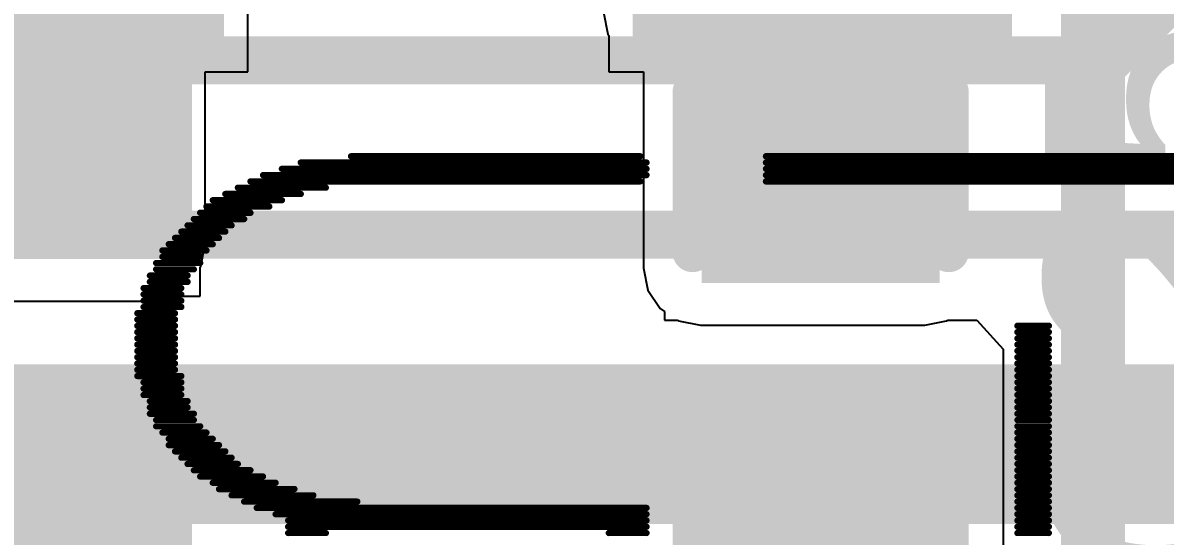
# Model space of a CAD drawing. Header units: inches. Extents: x -8 to 384, y -12 to 64.
# Drawn here: x 10.423 to 14.047, y -2.019 to -0.389 of the extents above; entities that cross this region are included whole.
import ezdxf

# ---------------------------------------------------------------- set-up
doc = ezdxf.new("R2010")
doc.units = ezdxf.units.IN
for name, color, linetype in [('Board_outline', 216, 'Continuous'), ('Bottom Layer', 5, 'Continuous'), ('Bottom Overlay', 54, 'Continuous'), ('Top Layer', 1, 'Continuous'), ('Top Overlay', 2, 'Continuous'), ('Top Paste', 8, 'Continuous'), ('Top Solder', 216, 'Continuous')]:
    doc.layers.add(name, color=color, linetype=linetype)
doc.styles.add('Arial', font='', dxfattribs={"height": 0.2})
doc.styles.get('Arial').set_extended_font_data('Arial')

# ---------------------------------------------------------------- blocks, each defined once
blk = doc.blocks.new('X321532768KGD2SI_42')
at = {"layer": 'Top Solder'}
for points in [[(-1.8516, 1.0016), (-0.6484, 1.0016), (-0.6484, -1.0016), (-1.8516, -1.0016)], [(0.6484, 1.0016), (1.8516, 1.0016), (1.8516, -1.0016), (0.6484, -1.0016)]]:
    blk.add_hatch(color=216, dxfattribs=at).paths.add_polyline_path(points)
blk = doc.blocks.new('C___0402_86')
at = {"layer": 'Top Layer'}
for points in [[(-0.6985, -0.3175), (-0.6985, 0.3175), (-0.2413, 0.3175), (-0.2413, -0.3175)], [(0.2413, -0.3175), (0.2413, 0.3175), (0.6985, 0.3175), (0.6985, -0.3175)]]:
    blk.add_hatch(color=1, dxfattribs=at).paths.add_polyline_path(points)
at = {"layer": 'Top Paste'}
for points in [[(-0.6985, -0.3175), (-0.6985, 0.3175), (-0.2413, 0.3175), (-0.2413, -0.3175)], [(0.2413, -0.3175), (0.2413, 0.3175), (0.6985, 0.3175), (0.6985, -0.3175)]]:
    blk.add_hatch(color=8, dxfattribs=at).paths.add_polyline_path(points)
at = {"layer": 'Top Solder'}
for points in [[(-0.7585, -0.3775), (-0.7585, 0.3775), (-0.1813, 0.3775), (-0.1813, -0.3775)], [(0.1813, -0.3775), (0.1813, 0.3775), (0.7585, 0.3775), (0.7585, -0.3775)]]:
    blk.add_hatch(color=216, dxfattribs=at).paths.add_polyline_path(points)
at = {"layer": 'Top Overlay', "const_width": 0.127}
for points in [[(-0.7874, 0.4064), (-0.7874, -0.4064)], [(-0.7874, 0.4064), (-0.2794, 0.4064)], [(0.2794, 0.4064), (0.7874, 0.4064)], [(0.7874, 0.4064), (0.7874, -0.4064)], [(-0.7874, -0.4064), (-0.2794, -0.4064)], [(0.2794, -0.4064), (0.7874, -0.4064)]]:
    blk.add_lwpolyline(points, dxfattribs=at)
at = {"layer": 'Top Overlay', "const_width": 0.0635}
for points in [[(-0.8191, 0.4064, 1), (-0.7556, 0.4064, 1)], [(-0.8191, 0.4064, 1), (-0.7556, 0.4064, 1)], [(-0.3111, 0.4064, 1), (-0.2477, 0.4064, 1)], [(0.2477, 0.4064, 1), (0.3111, 0.4064, 1)], [(0.7556, 0.4064, 1), (0.8191, 0.4064, 1)], [(0.7556, 0.4064, 1), (0.8191, 0.4064, 1)], [(-0.8191, -0.4064, 1), (-0.7556, -0.4064, 1)], [(-0.8191, -0.4064, 1), (-0.7556, -0.4064, 1)], [(-0.3111, -0.4064, 1), (-0.2477, -0.4064, 1)], [(0.2477, -0.4064, 1), (0.3111, -0.4064, 1)], [(0.7556, -0.4064, 1), (0.8191, -0.4064, 1)], [(0.7556, -0.4064, 1), (0.8191, -0.4064, 1)]]:
    blk.add_lwpolyline(points, format="xyb", close=True, dxfattribs=at)
blk = doc.blocks.new('C___0402_87')
at = {"layer": 'Top Layer'}
for points in [[(-0.6985, -0.3175), (-0.6985, 0.3175), (-0.2413, 0.3175), (-0.2413, -0.3175)], [(0.2413, -0.3175), (0.2413, 0.3175), (0.6985, 0.3175), (0.6985, -0.3175)]]:
    blk.add_hatch(color=1, dxfattribs=at).paths.add_polyline_path(points)
at = {"layer": 'Top Paste'}
for points in [[(-0.6985, -0.3175), (-0.6985, 0.3175), (-0.2413, 0.3175), (-0.2413, -0.3175)], [(0.2413, -0.3175), (0.2413, 0.3175), (0.6985, 0.3175), (0.6985, -0.3175)]]:
    blk.add_hatch(color=8, dxfattribs=at).paths.add_polyline_path(points)
at = {"layer": 'Top Solder'}
for points in [[(-0.7585, -0.3775), (-0.7585, 0.3775), (-0.1813, 0.3775), (-0.1813, -0.3775)], [(0.1813, -0.3775), (0.1813, 0.3775), (0.7585, 0.3775), (0.7585, -0.3775)]]:
    blk.add_hatch(color=216, dxfattribs=at).paths.add_polyline_path(points)
at = {"layer": 'Top Overlay', "const_width": 0.127}
for points in [[(-0.7874, 0.4064), (-0.2794, 0.4064)], [(-0.7874, 0.4064), (-0.7874, -0.4064)], [(0.2794, 0.4064), (0.7874, 0.4064)], [(0.7874, 0.4064), (0.7874, -0.4064)], [(-0.7874, -0.4064), (-0.2794, -0.4064)], [(0.2794, -0.4064), (0.7874, -0.4064)]]:
    blk.add_lwpolyline(points, dxfattribs=at)
at = {"layer": 'Top Overlay', "const_width": 0.0635}
for points in [[(-0.8191, 0.4064, 1), (-0.7556, 0.4064, 1)], [(-0.8191, 0.4064, 1), (-0.7556, 0.4064, 1)], [(-0.3111, 0.4064, 1), (-0.2477, 0.4064, 1)], [(0.2477, 0.4064, 1), (0.3111, 0.4064, 1)], [(0.7556, 0.4064, 1), (0.8191, 0.4064, 1)], [(0.7556, 0.4064, 1), (0.8191, 0.4064, 1)], [(-0.8191, -0.4064, 1), (-0.7556, -0.4064, 1)], [(-0.8191, -0.4064, 1), (-0.7556, -0.4064, 1)], [(-0.3111, -0.4064, 1), (-0.2477, -0.4064, 1)], [(0.2477, -0.4064, 1), (0.3111, -0.4064, 1)], [(0.7556, -0.4064, 1), (0.8191, -0.4064, 1)], [(0.7556, -0.4064, 1), (0.8191, -0.4064, 1)]]:
    blk.add_lwpolyline(points, format="xyb", close=True, dxfattribs=at)

msp = doc.modelspace()

# ---------------------------------------------------------------- hatches: boundary and pattern name
at = {"layer": 'Top Layer'}
for points in [[(10.8204, -1.0922), (10.8204, 1.0668), (10.1092, 1.0668), (10.1092, -1.0922)], [(13.2842, -1.1684), (13.2842, 0.9906), (12.573, 0.9906), (12.573, -1.1684)]]:
    msp.add_hatch(color=1, dxfattribs=at).paths.add_polyline_path(points)

# ---------------------------------------------------------------- linework, layer by layer
at = {"layer": 'Board_outline', "const_width": 0.254}
msp.add_lwpolyline([(37.5368, 13.3604, 1), (-7.4632, 13.3604, 1)], format="xyb", close=True, dxfattribs=at)
at = {"layer": 'Bottom Layer'}
for points, const_width in [([(13.8645, -0.508), (16.891, 2.5185)], 0.1524), ([(9.271, -0.508), (13.8645, -0.508)], 0.1524), ([(8.5756, -1.062), (12.0041, -1.062)], 0.1524), ([(12.0041, -1.062), (15.4734, -1.062)], 0.1524), ([(7.2644, -1.7272), (15.9766, -1.7272)], 0.508)]:
    msp.add_lwpolyline(points, dxfattribs=dict(at, const_width=const_width))
at = {"layer": 'Bottom Layer', "const_width": 0.0762}
for points in [[(13.8264, -0.508, 1), (13.9026, -0.508, 1)], [(13.8264, -0.508, 1), (13.9026, -0.508, 1)], [(11.966, -1.062, 1), (12.0422, -1.062, 1)], [(11.966, -1.062, 1), (12.0422, -1.062, 1)]]:
    msp.add_lwpolyline(points, format="xyb", close=True, dxfattribs=at)
at = {"layer": 'Bottom Overlay', "const_width": 0.0199}
for points in [[(11.3049, -0.833), (12.4016, -0.833)], [(11.4644, -0.813), (12.3817, -0.813)], [(12.7805, -0.813), (14.4754, -0.813)], [(12.7805, -0.833), (14.4754, -0.833)], [(11.1853, -0.8729), (12.4016, -0.8729)], [(11.2451, -0.8529), (12.4016, -0.8529)], [(12.7805, -0.8529), (14.4754, -0.8529)], [(12.7805, -0.8729), (14.4754, -0.8729)], [(11.1055, -0.9127), (11.3847, -0.9127)], [(11.1454, -0.8928), (12.3817, -0.8928)], [(12.7805, -0.8928), (14.4754, -0.8928)], [(11.0656, -0.9327), (11.3049, -0.9327)], [(11.0058, -0.9726), (11.2052, -0.9726)], [(11.0257, -0.9526), (11.2451, -0.9526)], [(10.9659, -1.0124), (11.1254, -1.0124)], [(10.9859, -0.9925), (11.1454, -0.9925)], [(10.926, -1.0523), (11.0656, -1.0523)], [(10.946, -1.0324), (11.0856, -1.0324)], [(10.8862, -1.0922), (11.0257, -1.0922)], [(10.9061, -1.0723), (11.0457, -1.0723)], [(10.8662, -1.1121), (11.0058, -1.1121)], [(10.8662, -1.1321), (10.9859, -1.1321)], [(10.8463, -1.152), (10.9859, -1.152)], [(10.8263, -1.1919), (10.946, -1.1919)], [(10.8463, -1.172), (10.9659, -1.172)], [(10.8064, -1.2318), (10.926, -1.2318)], [(10.8263, -1.2118), (10.946, -1.2118)], [(10.8064, -1.2517), (10.926, -1.2517)], [(10.8064, -1.2717), (10.926, -1.2717)], [(10.7865, -1.3115), (10.9061, -1.3115)], [(10.8064, -1.2916), (10.926, -1.2916)], [(10.7865, -1.3315), (10.9061, -1.3315)], [(10.7865, -1.3514), (10.9061, -1.3514)], [(10.7865, -1.3714), (10.9061, -1.3714)], [(13.5781, -1.3514), (13.6778, -1.3514)], [(13.5781, -1.3714), (13.6778, -1.3714)], [(10.7865, -1.3913), (10.9061, -1.3913)], [(10.7865, -1.4112), (10.9061, -1.4112)], [(13.5781, -1.3913), (13.6778, -1.3913)], [(13.5781, -1.4112), (13.6778, -1.4112)], [(10.7865, -1.4312), (10.9061, -1.4312)], [(10.7865, -1.4511), (10.9061, -1.4511)], [(13.5781, -1.4312), (13.6778, -1.4312)], [(13.5781, -1.4511), (13.6778, -1.4511)], [(10.7865, -1.4711), (10.9061, -1.4711)], [(10.7865, -1.491), (10.9061, -1.491)], [(13.5781, -1.4711), (13.6778, -1.4711)], [(13.5781, -1.491), (13.6778, -1.491)], [(10.7865, -1.5109), (10.926, -1.5109)], [(10.8064, -1.5309), (10.926, -1.5309)], [(13.5781, -1.5109), (13.6778, -1.5109)], [(13.5781, -1.5309), (13.6778, -1.5309)], [(10.8064, -1.5508), (10.926, -1.5508)], [(13.5781, -1.5508), (13.6778, -1.5508)], [(10.8064, -1.5708), (10.926, -1.5708)], [(10.8263, -1.5907), (10.946, -1.5907)], [(13.5781, -1.5708), (13.6778, -1.5708)], [(13.5781, -1.5907), (13.6778, -1.5907)], [(10.8263, -1.6106), (10.946, -1.6106)], [(10.8263, -1.6306), (10.9659, -1.6306)], [(13.5781, -1.6106), (13.6778, -1.6106)], [(13.5781, -1.6306), (13.6778, -1.6306)], [(10.8463, -1.6505), (10.9659, -1.6505)], [(10.8463, -1.6705), (10.9859, -1.6705)], [(13.5781, -1.6505), (13.6778, -1.6505)], [(13.5781, -1.6705), (13.6778, -1.6705)], [(10.8662, -1.6904), (11.0058, -1.6904)], [(10.8862, -1.7103), (11.0257, -1.7103)], [(13.5781, -1.6904), (13.6778, -1.6904)], [(13.5781, -1.7103), (13.6778, -1.7103)], [(10.8862, -1.7303), (11.0457, -1.7303)], [(13.5781, -1.7303), (13.6778, -1.7303)], [(10.9061, -1.7502), (11.0656, -1.7502)], [(10.926, -1.7702), (11.0856, -1.7702)], [(13.5781, -1.7502), (13.6778, -1.7502)], [(13.5781, -1.7702), (13.6778, -1.7702)], [(10.946, -1.7901), (11.1055, -1.7901)], [(10.9659, -1.81), (11.1454, -1.81)], [(13.5781, -1.7901), (13.6778, -1.7901)], [(13.5781, -1.81), (13.6778, -1.81)], [(10.9859, -1.83), (11.1853, -1.83)], [(11.0257, -1.8499), (11.2251, -1.8499)], [(13.5781, -1.83), (13.6778, -1.83)], [(13.5781, -1.8499), (13.6778, -1.8499)], [(11.0457, -1.8699), (11.285, -1.8699)], [(11.0856, -1.8898), (11.3448, -1.8898)], [(13.5781, -1.8699), (13.6778, -1.8699)], [(13.5781, -1.8898), (13.6778, -1.8898)], [(11.1254, -1.9097), (11.4844, -1.9097)], [(11.1653, -1.9297), (12.4016, -1.9297)], [(13.5781, -1.9097), (13.6778, -1.9097)], [(13.5781, -1.9297), (13.6778, -1.9297)], [(11.2251, -1.9496), (12.4016, -1.9496)], [(13.5781, -1.9496), (13.6778, -1.9496)], [(11.265, -1.9696), (12.4016, -1.9696)], [(11.265, -1.9895), (12.4016, -1.9895)], [(13.5781, -1.9696), (13.6778, -1.9696)], [(13.5781, -1.9895), (13.6778, -1.9895)], [(11.265, -2.0094), (11.3847, -2.0094)], [(12.282, -2.0094), (12.4016, -2.0094)], [(13.5781, -2.0094), (13.6778, -2.0094)]]:
    msp.add_lwpolyline(points, dxfattribs=at)
at = {"layer": 'Bottom Overlay', "const_width": 0.00997}
for points in [[(11.2999, -0.833, 1), (11.3099, -0.833, 1)], [(11.4594, -0.813, 1), (11.4694, -0.813, 1)], [(12.3767, -0.813, 1), (12.3867, -0.813, 1)], [(12.3966, -0.833, 1), (12.4066, -0.833, 1)], [(12.7755, -0.813, 1), (12.7855, -0.813, 1)], [(12.7755, -0.833, 1), (12.7855, -0.833, 1)], [(11.1803, -0.8729, 1), (11.1902, -0.8729, 1)], [(11.2401, -0.8529, 1), (11.2501, -0.8529, 1)], [(12.3966, -0.8529, 1), (12.4066, -0.8529, 1)], [(12.3966, -0.8729, 1), (12.4066, -0.8729, 1)], [(12.7755, -0.8529, 1), (12.7855, -0.8529, 1)], [(12.7755, -0.8729, 1), (12.7855, -0.8729, 1)], [(11.1005, -0.9127, 1), (11.1105, -0.9127, 1)], [(11.1404, -0.8928, 1), (11.1504, -0.8928, 1)], [(11.3797, -0.9127, 1), (11.3896, -0.9127, 1)], [(12.3767, -0.8928, 1), (12.3867, -0.8928, 1)], [(12.7755, -0.8928, 1), (12.7855, -0.8928, 1)], [(11.0606, -0.9327, 1), (11.0706, -0.9327, 1)], [(11.2999, -0.9327, 1), (11.3099, -0.9327, 1)], [(11.0008, -0.9726, 1), (11.0108, -0.9726, 1)], [(11.0208, -0.9526, 1), (11.0307, -0.9526, 1)], [(11.2002, -0.9726, 1), (11.2102, -0.9726, 1)], [(11.2401, -0.9526, 1), (11.2501, -0.9526, 1)], [(10.9609, -1.0124, 1), (10.9709, -1.0124, 1)], [(10.9809, -0.9925, 1), (10.9908, -0.9925, 1)], [(11.1205, -1.0124, 1), (11.1304, -1.0124, 1)], [(11.1404, -0.9925, 1), (11.1504, -0.9925, 1)], [(10.9211, -1.0523, 1), (10.931, -1.0523, 1)], [(10.941, -1.0324, 1), (10.951, -1.0324, 1)], [(11.0606, -1.0523, 1), (11.0706, -1.0523, 1)], [(11.0806, -1.0324, 1), (11.0905, -1.0324, 1)], [(10.8812, -1.0922, 1), (10.8911, -1.0922, 1)], [(10.9011, -1.0723, 1), (10.9111, -1.0723, 1)], [(11.0208, -1.0922, 1), (11.0307, -1.0922, 1)], [(11.0407, -1.0723, 1), (11.0507, -1.0723, 1)], [(10.8612, -1.1121, 1), (10.8712, -1.1121, 1)], [(10.8612, -1.1321, 1), (10.8712, -1.1321, 1)], [(10.9809, -1.1321, 1), (10.9908, -1.1321, 1)], [(11.0008, -1.1121, 1), (11.0108, -1.1121, 1)], [(10.8413, -1.152, 1), (10.8513, -1.152, 1)], [(10.9809, -1.152, 1), (10.9908, -1.152, 1)], [(10.8214, -1.1919, 1), (10.8313, -1.1919, 1)], [(10.8413, -1.172, 1), (10.8513, -1.172, 1)], [(10.941, -1.1919, 1), (10.951, -1.1919, 1)], [(10.9609, -1.172, 1), (10.9709, -1.172, 1)], [(10.8014, -1.2318, 1), (10.8114, -1.2318, 1)], [(10.8214, -1.2118, 1), (10.8313, -1.2118, 1)], [(10.9211, -1.2318, 1), (10.931, -1.2318, 1)], [(10.941, -1.2118, 1), (10.951, -1.2118, 1)], [(10.8014, -1.2517, 1), (10.8114, -1.2517, 1)], [(10.8014, -1.2717, 1), (10.8114, -1.2717, 1)], [(10.9211, -1.2517, 1), (10.931, -1.2517, 1)], [(10.9211, -1.2717, 1), (10.931, -1.2717, 1)], [(10.7815, -1.3115, 1), (10.7914, -1.3115, 1)], [(10.8014, -1.2916, 1), (10.8114, -1.2916, 1)], [(10.9011, -1.3115, 1), (10.9111, -1.3115, 1)], [(10.9211, -1.2916, 1), (10.931, -1.2916, 1)], [(10.7815, -1.3315, 1), (10.7914, -1.3315, 1)], [(10.9011, -1.3315, 1), (10.9111, -1.3315, 1)], [(10.7815, -1.3514, 1), (10.7914, -1.3514, 1)], [(10.7815, -1.3714, 1), (10.7914, -1.3714, 1)], [(10.9011, -1.3514, 1), (10.9111, -1.3514, 1)], [(10.9011, -1.3714, 1), (10.9111, -1.3714, 1)], [(13.5731, -1.3514, 1), (13.5831, -1.3514, 1)], [(13.5731, -1.3714, 1), (13.5831, -1.3714, 1)], [(13.6728, -1.3514, 1), (13.6828, -1.3514, 1)], [(13.6728, -1.3714, 1), (13.6828, -1.3714, 1)], [(10.7815, -1.3913, 1), (10.7914, -1.3913, 1)], [(10.7815, -1.4112, 1), (10.7914, -1.4112, 1)], [(10.9011, -1.3913, 1), (10.9111, -1.3913, 1)], [(10.9011, -1.4112, 1), (10.9111, -1.4112, 1)], [(13.5731, -1.3913, 1), (13.5831, -1.3913, 1)], [(13.5731, -1.4112, 1), (13.5831, -1.4112, 1)], [(13.6728, -1.3913, 1), (13.6828, -1.3913, 1)], [(13.6728, -1.4112, 1), (13.6828, -1.4112, 1)], [(10.7815, -1.4312, 1), (10.7914, -1.4312, 1)], [(10.7815, -1.4511, 1), (10.7914, -1.4511, 1)], [(10.9011, -1.4312, 1), (10.9111, -1.4312, 1)], [(10.9011, -1.4511, 1), (10.9111, -1.4511, 1)], [(13.5731, -1.4312, 1), (13.5831, -1.4312, 1)], [(13.5731, -1.4511, 1), (13.5831, -1.4511, 1)], [(13.6728, -1.4312, 1), (13.6828, -1.4312, 1)], [(13.6728, -1.4511, 1), (13.6828, -1.4511, 1)], [(10.7815, -1.4711, 1), (10.7914, -1.4711, 1)], [(10.7815, -1.491, 1), (10.7914, -1.491, 1)], [(10.9011, -1.4711, 1), (10.9111, -1.4711, 1)], [(10.9011, -1.491, 1), (10.9111, -1.491, 1)], [(13.5731, -1.4711, 1), (13.5831, -1.4711, 1)], [(13.5731, -1.491, 1), (13.5831, -1.491, 1)], [(13.6728, -1.4711, 1), (13.6828, -1.4711, 1)], [(13.6728, -1.491, 1), (13.6828, -1.491, 1)], [(10.7815, -1.5109, 1), (10.7914, -1.5109, 1)], [(10.8014, -1.5309, 1), (10.8114, -1.5309, 1)], [(10.9211, -1.5109, 1), (10.931, -1.5109, 1)], [(10.9211, -1.5309, 1), (10.931, -1.5309, 1)], [(13.5731, -1.5109, 1), (13.5831, -1.5109, 1)], [(13.5731, -1.5309, 1), (13.5831, -1.5309, 1)], [(13.6728, -1.5109, 1), (13.6828, -1.5109, 1)], [(13.6728, -1.5309, 1), (13.6828, -1.5309, 1)], [(10.8014, -1.5508, 1), (10.8114, -1.5508, 1)], [(10.9211, -1.5508, 1), (10.931, -1.5508, 1)], [(13.5731, -1.5508, 1), (13.5831, -1.5508, 1)], [(13.6728, -1.5508, 1), (13.6828, -1.5508, 1)], [(10.8014, -1.5708, 1), (10.8114, -1.5708, 1)], [(10.8214, -1.5907, 1), (10.8313, -1.5907, 1)], [(10.9211, -1.5708, 1), (10.931, -1.5708, 1)], [(10.941, -1.5907, 1), (10.951, -1.5907, 1)], [(13.5731, -1.5708, 1), (13.5831, -1.5708, 1)], [(13.5731, -1.5907, 1), (13.5831, -1.5907, 1)], [(13.6728, -1.5708, 1), (13.6828, -1.5708, 1)], [(13.6728, -1.5907, 1), (13.6828, -1.5907, 1)], [(10.8214, -1.6106, 1), (10.8313, -1.6106, 1)], [(10.8214, -1.6306, 1), (10.8313, -1.6306, 1)], [(10.941, -1.6106, 1), (10.951, -1.6106, 1)], [(10.9609, -1.6306, 1), (10.9709, -1.6306, 1)], [(13.5731, -1.6106, 1), (13.5831, -1.6106, 1)], [(13.5731, -1.6306, 1), (13.5831, -1.6306, 1)], [(13.6728, -1.6106, 1), (13.6828, -1.6106, 1)], [(13.6728, -1.6306, 1), (13.6828, -1.6306, 1)], [(10.8413, -1.6505, 1), (10.8513, -1.6505, 1)], [(10.8413, -1.6705, 1), (10.8513, -1.6705, 1)], [(10.9609, -1.6505, 1), (10.9709, -1.6505, 1)], [(10.9809, -1.6705, 1), (10.9908, -1.6705, 1)], [(13.5731, -1.6505, 1), (13.5831, -1.6505, 1)], [(13.5731, -1.6705, 1), (13.5831, -1.6705, 1)], [(13.6728, -1.6505, 1), (13.6828, -1.6505, 1)], [(13.6728, -1.6705, 1), (13.6828, -1.6705, 1)], [(10.8612, -1.6904, 1), (10.8712, -1.6904, 1)], [(10.8812, -1.7103, 1), (10.8911, -1.7103, 1)], [(11.0008, -1.6904, 1), (11.0108, -1.6904, 1)], [(11.0208, -1.7103, 1), (11.0307, -1.7103, 1)], [(13.5731, -1.6904, 1), (13.5831, -1.6904, 1)], [(13.5731, -1.7103, 1), (13.5831, -1.7103, 1)], [(13.6728, -1.6904, 1), (13.6828, -1.6904, 1)], [(13.6728, -1.7103, 1), (13.6828, -1.7103, 1)], [(10.8812, -1.7303, 1), (10.8911, -1.7303, 1)], [(11.0407, -1.7303, 1), (11.0507, -1.7303, 1)], [(13.5731, -1.7303, 1), (13.5831, -1.7303, 1)], [(13.6728, -1.7303, 1), (13.6828, -1.7303, 1)], [(10.9011, -1.7502, 1), (10.9111, -1.7502, 1)], [(10.9211, -1.7702, 1), (10.931, -1.7702, 1)], [(11.0606, -1.7502, 1), (11.0706, -1.7502, 1)], [(11.0806, -1.7702, 1), (11.0905, -1.7702, 1)], [(13.5731, -1.7502, 1), (13.5831, -1.7502, 1)], [(13.5731, -1.7702, 1), (13.5831, -1.7702, 1)], [(13.6728, -1.7502, 1), (13.6828, -1.7502, 1)], [(13.6728, -1.7702, 1), (13.6828, -1.7702, 1)], [(10.941, -1.7901, 1), (10.951, -1.7901, 1)], [(10.9609, -1.81, 1), (10.9709, -1.81, 1)], [(11.1005, -1.7901, 1), (11.1105, -1.7901, 1)], [(11.1404, -1.81, 1), (11.1504, -1.81, 1)], [(13.5731, -1.7901, 1), (13.5831, -1.7901, 1)], [(13.5731, -1.81, 1), (13.5831, -1.81, 1)], [(13.6728, -1.7901, 1), (13.6828, -1.7901, 1)], [(13.6728, -1.81, 1), (13.6828, -1.81, 1)], [(10.9809, -1.83, 1), (10.9908, -1.83, 1)], [(11.0208, -1.8499, 1), (11.0307, -1.8499, 1)], [(11.1803, -1.83, 1), (11.1902, -1.83, 1)], [(11.2202, -1.8499, 1), (11.2301, -1.8499, 1)], [(13.5731, -1.83, 1), (13.5831, -1.83, 1)], [(13.5731, -1.8499, 1), (13.5831, -1.8499, 1)], [(13.6728, -1.83, 1), (13.6828, -1.83, 1)], [(13.6728, -1.8499, 1), (13.6828, -1.8499, 1)], [(11.0407, -1.8699, 1), (11.0507, -1.8699, 1)], [(11.0806, -1.8898, 1), (11.0905, -1.8898, 1)], [(11.28, -1.8699, 1), (11.2899, -1.8699, 1)], [(11.3398, -1.8898, 1), (11.3498, -1.8898, 1)], [(13.5731, -1.8699, 1), (13.5831, -1.8699, 1)], [(13.5731, -1.8898, 1), (13.5831, -1.8898, 1)], [(13.6728, -1.8699, 1), (13.6828, -1.8699, 1)], [(13.6728, -1.8898, 1), (13.6828, -1.8898, 1)], [(11.1205, -1.9097, 1), (11.1304, -1.9097, 1)], [(11.1603, -1.9297, 1), (11.1703, -1.9297, 1)], [(11.4794, -1.9097, 1), (11.4893, -1.9097, 1)], [(12.3966, -1.9297, 1), (12.4066, -1.9297, 1)], [(13.5731, -1.9097, 1), (13.5831, -1.9097, 1)], [(13.5731, -1.9297, 1), (13.5831, -1.9297, 1)], [(13.6728, -1.9097, 1), (13.6828, -1.9097, 1)], [(13.6728, -1.9297, 1), (13.6828, -1.9297, 1)], [(11.2202, -1.9496, 1), (11.2301, -1.9496, 1)], [(12.3966, -1.9496, 1), (12.4066, -1.9496, 1)], [(13.5731, -1.9496, 1), (13.5831, -1.9496, 1)], [(13.6728, -1.9496, 1), (13.6828, -1.9496, 1)], [(11.26, -1.9696, 1), (11.27, -1.9696, 1)], [(11.26, -1.9895, 1), (11.27, -1.9895, 1)], [(12.3966, -1.9696, 1), (12.4066, -1.9696, 1)], [(12.3966, -1.9895, 1), (12.4066, -1.9895, 1)], [(13.5731, -1.9696, 1), (13.5831, -1.9696, 1)], [(13.5731, -1.9895, 1), (13.5831, -1.9895, 1)], [(13.6728, -1.9696, 1), (13.6828, -1.9696, 1)], [(13.6728, -1.9895, 1), (13.6828, -1.9895, 1)], [(11.26, -2.0094, 1), (11.27, -2.0094, 1)], [(11.3797, -2.0094, 1), (11.3896, -2.0094, 1)], [(12.277, -2.0094, 1), (12.287, -2.0094, 1)], [(12.3966, -2.0094, 1), (12.4066, -2.0094, 1)], [(13.5731, -2.0094, 1), (13.5831, -2.0094, 1)], [(13.6728, -2.0094, 1), (13.6828, -2.0094, 1)]]:
    msp.add_lwpolyline(points, format="xyb", close=True, dxfattribs=at)
at = {"layer": 'Top Layer'}
for p, q in [((11.1372, -0.5444), (11.1372, 0.2485)), ((12.2647, -0.3556), (12.2785, -0.425)), ((12.2785, -0.425), (12.2816, -0.4296)), ((12.2816, -0.4296), (12.2816, -0.5444)), ((11.0017, -1.0922), (11.0017, -0.5444)), ((11.0017, -0.5444), (11.1372, -0.5444)), ((12.2816, -0.5444), (12.3917, -0.5444)), ((12.3917, -0.5444), (12.3917, -1.1684)), ((10.9879, -1.1616), (11.0017, -1.0922)), ((10.9855, -1.1651), (10.9879, -1.1616)), ((10.9855, -1.2573), (10.9855, -1.1651)), ((12.3917, -1.1684), (12.4055, -1.2378)), ((10.8204, -1.2735), (10.8898, -1.2597)), ((10.8898, -1.2597), (10.8933, -1.2573)), ((10.8933, -1.2573), (10.9855, -1.2573)), ((12.4055, -1.2378), (12.4448, -1.2966)), ((10.1092, -1.2735), (10.8204, -1.2735)), ((12.4448, -1.2966), (12.4587, -1.3059)), ((12.4587, -1.3059), (12.4587, -1.3335)), ((12.4587, -1.3335), (12.5001, -1.3335)), ((12.5001, -1.3335), (12.5036, -1.3359)), ((12.5036, -1.3359), (12.573, -1.3497)), ((13.2842, -1.3497), (13.3536, -1.3359)), ((13.3536, -1.3359), (13.3571, -1.3335)), ((13.3571, -1.3335), (13.4493, -1.3335)), ((13.4493, -1.3335), (13.5327, -1.4259)), ((12.573, -1.3497), (13.2842, -1.3497)), ((13.5327, -1.4259), (13.5327, -2.1986))]:
    msp.add_line(p, q, dxfattribs=at)
at = {"layer": 'Top Layer', "const_width": 0.2032}
msp.add_lwpolyline([(13.8176, -2.3166), (13.8176, 2.3876)], dxfattribs=at)

# ---------------------------------------------------------------- block references
for name, p, rotation in [('X321532768KGD2SI_42', (11.7094, 0.5334), 180), ('C___0402_86', (10.4902, -1.3208), 90), ('C___0402_87', (12.954, -1.397), 90)]:
    msp.add_blockref(name, p, dxfattribs=dict(rotation=rotation))

# ---------------------------------------------------------------- texts
at = {"layer": 'Top Overlay', "style": 'Arial'}
msp.add_text('C25', height=0.7112, rotation=90, dxfattribs=at).set_placement((14.3763, -2.1926))

doc.saveas('drawing.dxf')
